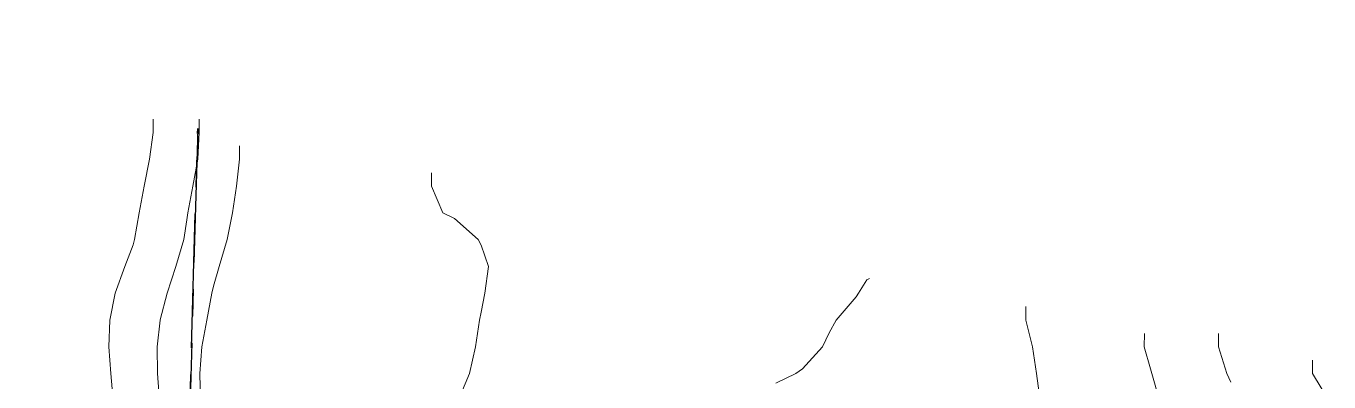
# Model space of a CAD drawing. Header units: centimetres. Extents: x 0 to 642158, y -847 to 649707.
# Drawn here: x 616806.25 to 616830.58, y 621735.6 to 621742.24 of the extents above; entities that cross this region are included whole.
import ezdxf

# ---------------------------------------------------------------- set-up
doc = ezdxf.new("R2010")
doc.units = ezdxf.units.CM
doc.header["$MEASUREMENT"] = 0
doc.linetypes.add('CENTERX2', pattern=[4, 2.5, -0.5, 0.5, -0.5])
doc.layers.add('SPW_parcellaire cadastral', color=7, linetype='CENTERX2', lineweight=25, true_color=0xff0542)
doc.layers.add('WAL_topographie 0.5', color=253, linetype='Continuous', lineweight=20)

msp = doc.modelspace()

# ---------------------------------------------------------------- linework, layer by layer
at = {"layer": 'SPW_parcellaire cadastral'}
for points in [[(616809.452, 621740.323), (616809.227, 621732.234), (616807.906, 621696.915), (616803.122, 621697.984), (616800.185, 621742.236)], [(616809.227, 621732.234), (616809.452, 621740.323)]]:
    msp.add_lwpolyline(points, dxfattribs=at)
at = {"layer": 'WAL_topographie 0.5'}
for points in [[(616807.876, 621735.25), (616807.829, 621735.75), (616807.793, 621736.25), (616807.811, 621736.75), (616807.911, 621737.25), (616808.094, 621737.75), (616808.25, 621738.156), (616808.275, 621738.25), (616808.359, 621738.75), (616808.452, 621739.25), (616808.555, 621739.75), (616808.619, 621740.25), (616808.619, 621740.5)], [(616808.74, 621735.25), (616808.703, 621735.75), (616808.694, 621736.25), (616808.749, 621736.75), (616808.75, 621736.754), (616808.883, 621737.25), (616809.047, 621737.75), (616809.191, 621738.25), (616809.25, 621738.623), (616809.269, 621738.75), (616809.36, 621739.25), (616809.457, 621739.75), (616809.478, 621740.25), (616809.478, 621740.5)], [(616809.504, 621735.25), (616809.491, 621735.75), (616809.528, 621736.25), (616809.621, 621736.75), (616809.717, 621737.25), (616809.75, 621737.381), (616809.856, 621737.75), (616810.003, 621738.25), (616810.102, 621738.75), (616810.178, 621739.25), (616810.231, 621739.75), (616810.236, 621740)], [(616813.822, 621739.5), (616813.822, 621739.25), (616814.033, 621738.75), (616814.25, 621738.642), (616814.693, 621738.25), (616814.75, 621738.147), (616814.885, 621737.75), (616814.818, 621737.25), (616814.75, 621736.897), (616814.719, 621736.75), (616814.641, 621736.25), (616814.527, 621735.75), (616814.317, 621735.25)], [(616820.25, 621735.57), (616820.625, 621735.75), (616820.75, 621735.837), (616821.127, 621736.25), (616821.25, 621736.509), (616821.377, 621736.75), (616821.75, 621737.182), (616821.798, 621737.25), (616821.955, 621737.5), (616822, 621737.528)], [(616825.192, 621735.25), (616825.121, 621735.75), (616825.046, 621736.25), (616824.92, 621736.75), (616824.92, 621737)], [(616827.422, 621735.25), (616827.273, 621735.75), (616827.25, 621735.84), (616827.131, 621736.25), (616827.137, 621736.5)], [(616828.75, 621735.591), (616828.68, 621735.75), (616828.522, 621736.25), (616828.522, 621736.5)], [(616830.585, 621735.25), (616830.277, 621735.75), (616830.277, 621736)]]:
    msp.add_lwpolyline(points, dxfattribs=at)

doc.saveas('drawing.dxf')
